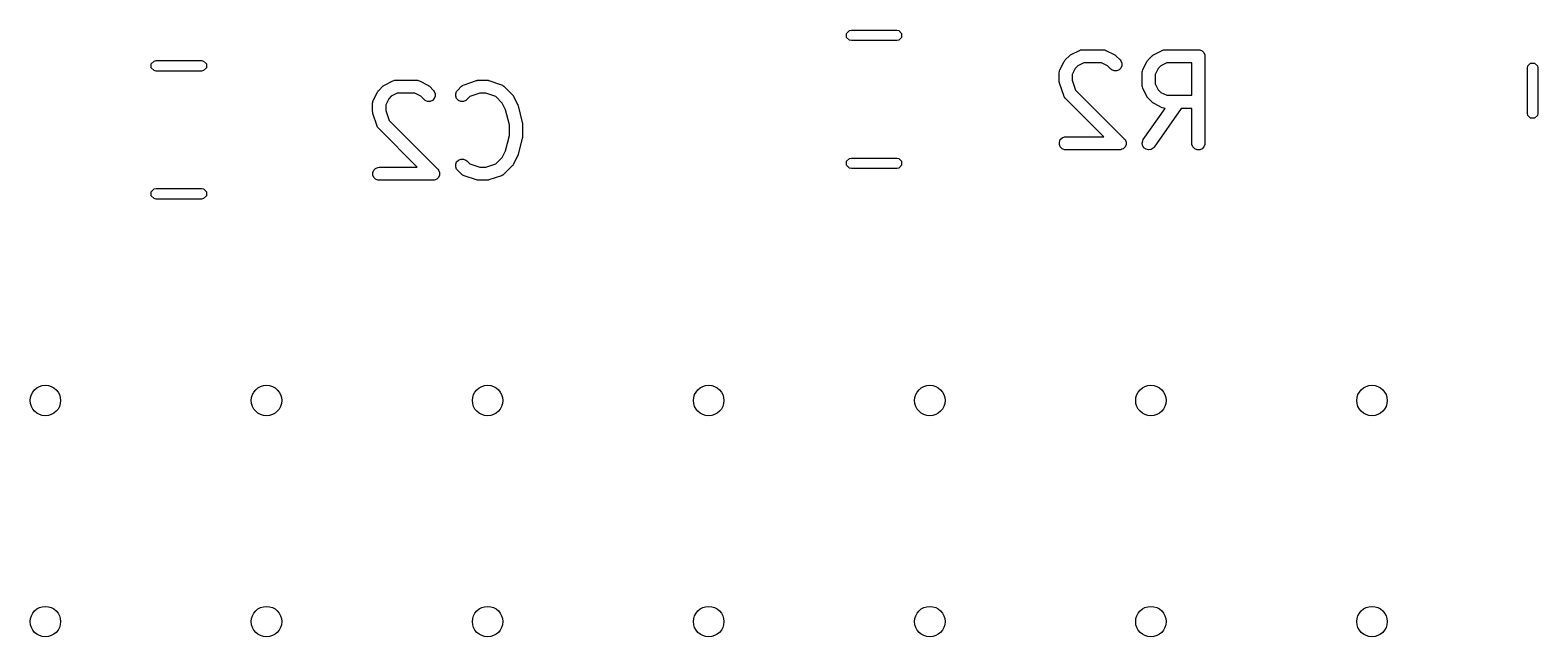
# Model space of a CAD drawing. Extents: x 0.03 to 1.98, y 0.07 to 3.6.
# Drawn here: x 0.443 to 1.125, y 2.793 to 3.068 of the extents above; entities that cross this region are included whole.
import ezdxf

# ---------------------------------------------------------------- set-up
doc = ezdxf.new("R2010")
doc.units = 0
doc.header["$MEASUREMENT"] = 0
doc.layers.add('BLACK', color=7, linetype='CONTINUOUS')

msp = doc.modelspace()

# ---------------------------------------------------------------- linework, layer by layer
at = {"layer": 'BLACK', "linetype": 'CONTINUOUS'}
for p, q in [((0.81234, 3.06606), (0.81361, 3.06734)), ((0.81234, 3.06425), (0.81234, 3.06606)), ((0.81361, 3.06298), (0.81234, 3.06425)), ((0.81361, 3.06734), (0.81452, 3.06752)), ((0.81452, 3.0628), (0.81361, 3.06298)), ((0.81452, 3.06752), (0.83509, 3.06752)), ((0.83509, 3.0628), (0.81452, 3.0628)), ((0.83509, 3.06752), (0.83599, 3.06734)), ((0.83599, 3.06298), (0.83509, 3.0628)), ((0.83599, 3.06734), (0.83727, 3.06606)), ((0.83727, 3.06425), (0.83599, 3.06298)), ((0.83727, 3.06606), (0.83727, 3.06425)), ((0.91127, 3.05405), (0.91315, 3.05593)), ((0.91315, 3.05593), (0.91338, 3.05611)), ((0.91338, 3.05611), (0.91343, 3.05617)), ((0.91343, 3.05617), (0.91352, 3.05623)), ((0.91352, 3.05623), (0.9136, 3.0563)), ((0.9136, 3.0563), (0.91367, 3.05633)), ((0.91367, 3.05633), (0.91392, 3.05648)), ((0.91392, 3.05648), (0.91767, 3.05836)), ((0.91767, 3.05836), (0.91821, 3.05856)), ((0.91821, 3.05856), (0.91831, 3.05857)), ((0.91831, 3.05857), (0.91841, 3.05861)), ((0.91841, 3.05861), (0.91899, 3.05867)), ((0.91899, 3.05867), (0.92836, 3.05867)), ((0.92836, 3.05867), (0.92894, 3.05861)), ((0.92894, 3.05861), (0.92903, 3.05857)), ((0.92903, 3.05857), (0.92914, 3.05856)), ((0.92914, 3.05856), (0.92968, 3.05836)), ((0.92968, 3.05836), (0.93343, 3.05648)), ((0.93343, 3.05648), (0.93368, 3.05633)), ((0.93368, 3.05633), (0.93375, 3.0563)), ((0.93375, 3.0563), (0.93383, 3.05623)), ((0.93383, 3.05623), (0.93392, 3.05617)), ((0.93392, 3.05617), (0.93397, 3.05611)), ((0.93397, 3.05611), (0.9342, 3.05593)), ((0.9342, 3.05593), (0.93607, 3.05405)), ((0.94877, 3.05405), (0.95064, 3.05593)), ((0.95064, 3.05593), (0.95087, 3.05611)), ((0.95087, 3.05611), (0.95092, 3.05617)), ((0.95092, 3.05617), (0.95101, 3.05623)), ((0.95101, 3.05623), (0.95109, 3.0563)), ((0.95109, 3.0563), (0.95116, 3.05633)), ((0.95116, 3.05633), (0.95141, 3.05648)), ((0.95141, 3.05648), (0.95516, 3.05836)), ((0.95516, 3.05836), (0.9557, 3.05856)), ((0.9557, 3.05856), (0.95581, 3.05857)), ((0.95581, 3.05857), (0.95591, 3.05861)), ((0.95591, 3.05861), (0.95648, 3.05867)), ((0.95648, 3.05867), (0.97148, 3.05867)), ((0.97148, 3.05867), (0.97206, 3.05861)), ((0.97206, 3.05861), (0.97312, 3.05817)), ((0.97312, 3.05817), (0.97394, 3.05736)), ((0.97394, 3.05736), (0.97438, 3.05629)), ((0.97438, 3.05629), (0.97443, 3.05572)), ((0.97443, 3.05572), (0.97443, 3.01635)), ((0.49787, 3.05228), (0.49915, 3.05356)), ((0.49787, 3.05047), (0.49787, 3.05228)), ((0.49915, 3.0492), (0.49787, 3.05047)), ((0.49915, 3.05356), (0.50005, 3.05374)), ((0.50005, 3.04902), (0.49915, 3.0492)), ((0.50005, 3.05374), (0.52062, 3.05374)), ((0.52062, 3.04902), (0.50005, 3.04902)), ((0.52062, 3.05374), (0.52152, 3.05356)), ((0.52152, 3.0492), (0.52062, 3.04902)), ((0.52152, 3.05356), (0.5228, 3.05228)), ((0.5228, 3.05047), (0.52152, 3.0492)), ((0.5228, 3.05228), (0.5228, 3.05047)), ((0.90853, 3.04822), (0.90859, 3.04879)), ((0.90853, 3.04447), (0.90853, 3.04822)), ((0.90859, 3.04879), (0.90863, 3.04889)), ((0.90863, 3.04889), (0.90864, 3.049)), ((0.90864, 3.049), (0.90885, 3.04954)), ((0.90885, 3.04954), (0.91072, 3.05329)), ((0.91072, 3.05329), (0.91088, 3.05353)), ((0.91088, 3.05353), (0.91091, 3.05361)), ((0.91091, 3.05361), (0.91097, 3.05369)), ((0.91097, 3.05369), (0.91103, 3.05378)), ((0.91103, 3.05378), (0.91109, 3.05383)), ((0.91109, 3.05383), (0.91127, 3.05405)), ((0.91579, 3.05022), (0.91444, 3.04752)), ((0.91699, 3.05141), (0.91579, 3.05022)), ((0.91968, 3.05276), (0.91699, 3.05141)), ((0.92766, 3.05276), (0.91968, 3.05276)), ((0.93036, 3.05141), (0.92766, 3.05276)), ((0.9319, 3.04988), (0.93036, 3.05141)), ((0.93234, 3.04951), (0.9319, 3.04988)), ((0.93341, 3.04907), (0.93234, 3.04951)), ((0.93456, 3.04907), (0.93341, 3.04907)), ((0.93563, 3.04951), (0.93456, 3.04907)), ((0.93644, 3.05033), (0.93563, 3.04951)), ((0.93607, 3.05405), (0.93644, 3.05361)), ((0.93644, 3.05361), (0.93688, 3.05254)), ((0.93688, 3.05139), (0.93644, 3.05033)), ((0.93688, 3.05254), (0.93688, 3.05139)), ((0.94603, 3.04822), (0.94609, 3.04879)), ((0.94603, 3.04259), (0.94603, 3.04822)), ((0.94609, 3.04879), (0.94613, 3.04889)), ((0.94613, 3.049), (0.94634, 3.04954)), ((0.94613, 3.04889), (0.94613, 3.049)), ((0.94634, 3.04954), (0.94822, 3.05329)), ((0.94822, 3.05329), (0.94837, 3.05353)), ((0.94837, 3.05353), (0.9484, 3.05361)), ((0.9484, 3.05361), (0.94847, 3.05369)), ((0.94847, 3.05369), (0.94852, 3.05378)), ((0.94852, 3.05378), (0.94858, 3.05383)), ((0.94858, 3.05383), (0.94877, 3.05405)), ((0.95328, 3.05022), (0.95194, 3.04752)), ((0.95448, 3.05141), (0.95328, 3.05022)), ((0.95718, 3.05276), (0.95448, 3.05141)), ((0.96853, 3.05276), (0.95718, 3.05276)), ((0.96853, 3.03805), (0.96853, 3.05276)), ((1.12028, 3.05044), (1.12046, 3.05135)), ((1.12028, 3.02987), (1.12028, 3.05044)), ((1.12046, 3.05135), (1.12173, 3.05263)), ((1.12173, 3.05263), (1.12354, 3.05263)), ((1.12354, 3.05263), (1.12482, 3.05135)), ((1.12482, 3.05135), (1.125, 3.05044)), ((1.125, 3.05044), (1.125, 3.02987)), ((0.60074, 3.04027), (0.60262, 3.04215)), ((0.60262, 3.04215), (0.60284, 3.04234)), ((0.60284, 3.04234), (0.6029, 3.04239)), ((0.6029, 3.04239), (0.60298, 3.04245)), ((0.60298, 3.04245), (0.60307, 3.04252)), ((0.60307, 3.04252), (0.60314, 3.04255)), ((0.60314, 3.04255), (0.60339, 3.0427)), ((0.60339, 3.0427), (0.60713, 3.04458)), ((0.60713, 3.04458), (0.60768, 3.04478)), ((0.60768, 3.04478), (0.60778, 3.04479)), ((0.60778, 3.04479), (0.60788, 3.04483)), ((0.60788, 3.04483), (0.60846, 3.04489)), ((0.60846, 3.04489), (0.61783, 3.04489)), ((0.61783, 3.04489), (0.61841, 3.04483)), ((0.61841, 3.04483), (0.6185, 3.04479)), ((0.6185, 3.04479), (0.61861, 3.04478)), ((0.61861, 3.04478), (0.61915, 3.04458)), ((0.61915, 3.04458), (0.6229, 3.0427)), ((0.6229, 3.0427), (0.62315, 3.04255)), ((0.62315, 3.04255), (0.62322, 3.04252)), ((0.62322, 3.04252), (0.6233, 3.04245)), ((0.6233, 3.04245), (0.62339, 3.04239)), ((0.62339, 3.04239), (0.62344, 3.04234)), ((0.62344, 3.04234), (0.62367, 3.04215)), ((0.62367, 3.04215), (0.62554, 3.04027)), ((0.63636, 3.04027), (0.63824, 3.04215)), ((0.63824, 3.04215), (0.63869, 3.04252)), ((0.63869, 3.04252), (0.63878, 3.04256)), ((0.63878, 3.04256), (0.63886, 3.04263)), ((0.63886, 3.04263), (0.63939, 3.04286)), ((0.63939, 3.04286), (0.64502, 3.04474)), ((0.64502, 3.04474), (0.6453, 3.0448)), ((0.6453, 3.0448), (0.64537, 3.04483)), ((0.64537, 3.04483), (0.64548, 3.04484)), ((0.64548, 3.04484), (0.64558, 3.04487)), ((0.64558, 3.04487), (0.64566, 3.04486)), ((0.64566, 3.04486), (0.64595, 3.04489)), ((0.64595, 3.04489), (0.6497, 3.04489)), ((0.6497, 3.04489), (0.64999, 3.04486)), ((0.64999, 3.04486), (0.65007, 3.04487)), ((0.65007, 3.04487), (0.65017, 3.04484)), ((0.65017, 3.04484), (0.65028, 3.04483)), ((0.65028, 3.04483), (0.65035, 3.0448)), ((0.65035, 3.0448), (0.65063, 3.04474)), ((0.65063, 3.04474), (0.65626, 3.04286)), ((0.65626, 3.04286), (0.65679, 3.04263)), ((0.65679, 3.04263), (0.65687, 3.04256)), ((0.65687, 3.04256), (0.65696, 3.04252)), ((0.65696, 3.04252), (0.65741, 3.04215)), ((0.65741, 3.04215), (0.66116, 3.0384)), ((0.90856, 3.04418), (0.90853, 3.04447)), ((0.90856, 3.0441), (0.90856, 3.04418)), ((0.90858, 3.044), (0.90856, 3.0441)), ((0.90859, 3.04389), (0.90858, 3.044)), ((0.90862, 3.04382), (0.90859, 3.04389)), ((0.90869, 3.04353), (0.90862, 3.04382)), ((0.91056, 3.03791), (0.90869, 3.04353)), ((0.91444, 3.04752), (0.91444, 3.04495)), ((0.91444, 3.04495), (0.91594, 3.04044)), ((0.94609, 3.04202), (0.94603, 3.04259)), ((0.94613, 3.04192), (0.94609, 3.04202)), ((0.94613, 3.04181), (0.94613, 3.04192)), ((0.94634, 3.04127), (0.94613, 3.04181)), ((0.94822, 3.03752), (0.94634, 3.04127)), ((0.95194, 3.04752), (0.95194, 3.04329)), ((0.95194, 3.04329), (0.95328, 3.04059)), ((0.598, 3.03444), (0.59806, 3.03501)), ((0.598, 3.03069), (0.598, 3.03444)), ((0.59806, 3.03501), (0.5981, 3.03511)), ((0.5981, 3.03511), (0.59811, 3.03522)), ((0.59811, 3.03522), (0.59832, 3.03576)), ((0.59832, 3.03576), (0.60019, 3.03951)), ((0.60019, 3.03951), (0.60035, 3.03976)), ((0.60035, 3.03976), (0.60038, 3.03983)), ((0.60038, 3.03983), (0.60044, 3.03991)), ((0.60044, 3.03991), (0.6005, 3.04)), ((0.6005, 3.04), (0.60056, 3.04005)), ((0.60056, 3.04005), (0.60074, 3.04027)), ((0.60526, 3.03644), (0.60391, 3.03374)), ((0.60645, 3.03763), (0.60526, 3.03644)), ((0.60915, 3.03898), (0.60645, 3.03763)), ((0.61713, 3.03898), (0.60915, 3.03898)), ((0.61983, 3.03763), (0.61713, 3.03898)), ((0.62137, 3.0361), (0.61983, 3.03763)), ((0.62181, 3.03573), (0.62137, 3.0361)), ((0.62288, 3.03529), (0.62181, 3.03573)), ((0.62403, 3.03529), (0.62288, 3.03529)), ((0.62509, 3.03573), (0.62403, 3.03529)), ((0.62591, 3.03655), (0.62509, 3.03573)), ((0.62554, 3.04027), (0.62591, 3.03983)), ((0.62591, 3.03983), (0.62635, 3.03876)), ((0.62635, 3.03761), (0.62591, 3.03655)), ((0.62635, 3.03876), (0.62635, 3.03761)), ((0.63556, 3.03876), (0.636, 3.03983)), ((0.63556, 3.03761), (0.63556, 3.03876)), ((0.636, 3.03655), (0.63556, 3.03761)), ((0.636, 3.03983), (0.63636, 3.04027)), ((0.63681, 3.03573), (0.636, 3.03655)), ((0.63788, 3.03529), (0.63681, 3.03573)), ((0.63903, 3.03529), (0.63788, 3.03529)), ((0.64009, 3.03573), (0.63903, 3.03529)), ((0.64054, 3.0361), (0.64009, 3.03573)), ((0.64192, 3.03748), (0.64054, 3.0361)), ((0.64643, 3.03898), (0.64192, 3.03748)), ((0.64922, 3.03898), (0.64643, 3.03898)), ((0.65373, 3.03748), (0.64922, 3.03898)), ((0.65665, 3.03456), (0.65373, 3.03748)), ((0.65816, 3.03153), (0.65665, 3.03456)), ((0.66116, 3.0384), (0.66135, 3.03817)), ((0.66135, 3.03817), (0.66141, 3.03812)), ((0.66141, 3.03812), (0.66146, 3.03803)), ((0.66146, 3.03803), (0.66153, 3.03795)), ((0.66153, 3.03795), (0.66156, 3.03788)), ((0.66156, 3.03788), (0.66171, 3.03763)), ((0.66171, 3.03763), (0.66359, 3.03388)), ((0.9108, 3.03738), (0.91056, 3.03791)), ((0.91087, 3.0373), (0.9108, 3.03738)), ((0.91091, 3.0372), (0.91087, 3.0373)), ((0.91127, 3.03675), (0.91091, 3.0372)), ((0.92873, 3.0193), (0.91127, 3.03675)), ((0.91594, 3.04044), (0.93795, 3.01843)), ((0.94837, 3.03727), (0.94822, 3.03752)), ((0.9484, 3.0372), (0.94837, 3.03727)), ((0.94847, 3.03712), (0.9484, 3.0372)), ((0.94852, 3.03703), (0.94847, 3.03712)), ((0.94858, 3.03698), (0.94852, 3.03703)), ((0.94877, 3.03675), (0.94858, 3.03698)), ((0.95064, 3.03488), (0.94877, 3.03675)), ((0.95087, 3.03469), (0.95064, 3.03488)), ((0.95092, 3.03464), (0.95087, 3.03469)), ((0.95101, 3.03458), (0.95092, 3.03464)), ((0.95109, 3.03451), (0.95101, 3.03458)), ((0.95116, 3.03448), (0.95109, 3.03451)), ((0.95141, 3.03433), (0.95116, 3.03448)), ((0.95328, 3.04059), (0.95448, 3.03939)), ((0.95448, 3.03939), (0.95718, 3.03805)), ((0.95718, 3.03805), (0.96853, 3.03805)), ((0.59803, 3.0304), (0.598, 3.03069)), ((0.59803, 3.03032), (0.59803, 3.0304)), ((0.59805, 3.03022), (0.59803, 3.03032)), ((0.59806, 3.03011), (0.59805, 3.03022)), ((0.59809, 3.03004), (0.59806, 3.03011)), ((0.59815, 3.02975), (0.59809, 3.03004)), ((0.60003, 3.02413), (0.59815, 3.02975)), ((0.60391, 3.03374), (0.60391, 3.03117)), ((0.60391, 3.03117), (0.60541, 3.02666)), ((0.65987, 3.0247), (0.65816, 3.03153)), ((0.66359, 3.03388), (0.66361, 3.03384)), ((0.66361, 3.03384), (0.66362, 3.03382)), ((0.66362, 3.03382), (0.6637, 3.03358)), ((0.6637, 3.03358), (0.6638, 3.03334)), ((0.6638, 3.03334), (0.6638, 3.03332)), ((0.6638, 3.03332), (0.66381, 3.03328)), ((0.66381, 3.03328), (0.66569, 3.02578)), ((0.94656, 3.01804), (0.95644, 3.03214)), ((0.96364, 3.03214), (0.9514, 3.01465)), ((0.95516, 3.03245), (0.95141, 3.03433)), ((0.9557, 3.03225), (0.95516, 3.03245)), ((0.95581, 3.03224), (0.9557, 3.03225)), ((0.95591, 3.0322), (0.95581, 3.03224)), ((0.95644, 3.03214), (0.95591, 3.0322)), ((0.96853, 3.03214), (0.96364, 3.03214)), ((0.96853, 3.01635), (0.96853, 3.03214)), ((1.12046, 3.02897), (1.12028, 3.02987)), ((1.12173, 3.02769), (1.12046, 3.02897)), ((1.12354, 3.02769), (1.12173, 3.02769)), ((1.12482, 3.02897), (1.12354, 3.02769)), ((1.125, 3.02987), (1.12482, 3.02897)), ((0.60027, 3.0236), (0.60003, 3.02413)), ((0.60034, 3.02352), (0.60027, 3.0236)), ((0.60038, 3.02342), (0.60034, 3.02352)), ((0.60074, 3.02298), (0.60038, 3.02342)), ((0.6182, 3.00552), (0.60074, 3.02298)), ((0.60541, 3.02666), (0.62742, 3.00465)), ((0.65987, 3.0198), (0.65987, 3.0247)), ((0.66569, 3.02578), (0.6657, 3.02568)), ((0.6657, 3.02568), (0.66572, 3.02564)), ((0.66572, 3.02564), (0.66574, 3.02542)), ((0.66574, 3.02542), (0.66577, 3.02521)), ((0.66577, 3.02521), (0.66577, 3.02516)), ((0.66577, 3.02516), (0.66578, 3.02506)), ((0.66578, 3.02506), (0.66578, 3.01944)), ((0.65816, 3.01297), (0.65987, 3.0198)), ((0.66569, 3.01872), (0.66381, 3.01122)), ((0.6657, 3.01882), (0.66569, 3.01872)), ((0.66572, 3.01886), (0.6657, 3.01882)), ((0.66574, 3.01908), (0.66572, 3.01886)), ((0.66577, 3.0193), (0.66574, 3.01908)), ((0.66578, 3.01944), (0.66577, 3.01934)), ((0.66577, 3.01934), (0.66577, 3.0193)), ((0.90859, 3.01692), (0.90903, 3.01799)), ((0.90859, 3.01577), (0.90859, 3.01692)), ((0.90903, 3.01471), (0.90859, 3.01577)), ((0.90903, 3.01799), (0.90985, 3.0188)), ((0.90985, 3.01389), (0.90903, 3.01471)), ((0.90985, 3.0188), (0.91091, 3.01924)), ((0.91091, 3.01924), (0.91149, 3.0193)), ((0.91149, 3.0193), (0.92873, 3.0193)), ((0.93831, 3.01471), (0.9375, 3.01389)), ((0.93795, 3.01843), (0.93831, 3.01799)), ((0.93831, 3.01799), (0.93876, 3.01692)), ((0.93876, 3.01577), (0.93831, 3.01471)), ((0.93876, 3.01692), (0.93876, 3.01577)), ((0.94603, 3.01641), (0.94628, 3.01753)), ((0.94623, 3.01528), (0.94603, 3.01641)), ((0.94685, 3.0143), (0.94623, 3.01528)), ((0.94628, 3.01753), (0.94656, 3.01804)), ((0.94779, 3.01364), (0.94685, 3.0143)), ((0.95103, 3.01421), (0.95005, 3.01359)), ((0.9514, 3.01465), (0.95103, 3.01421)), ((0.96858, 3.01577), (0.96853, 3.01635)), ((0.96902, 3.01471), (0.96858, 3.01577)), ((0.96984, 3.01389), (0.96902, 3.01471)), ((0.97394, 3.01471), (0.97312, 3.01389)), ((0.97438, 3.01577), (0.97394, 3.01471)), ((0.97443, 3.01635), (0.97438, 3.01577)), ((0.63556, 3.00689), (0.636, 3.00796)), ((0.636, 3.00796), (0.63681, 3.00877)), ((0.63681, 3.00877), (0.63788, 3.00921)), ((0.63788, 3.00921), (0.63903, 3.00921)), ((0.63903, 3.00921), (0.64009, 3.00877)), ((0.64009, 3.00877), (0.64054, 3.0084)), ((0.64054, 3.0084), (0.64192, 3.00702)), ((0.65373, 3.00702), (0.65665, 3.00994)), ((0.65665, 3.00994), (0.65816, 3.01297)), ((0.66359, 3.01062), (0.66171, 3.00687)), ((0.66361, 3.01066), (0.66359, 3.01062)), ((0.66362, 3.01068), (0.66361, 3.01066)), ((0.6637, 3.01092), (0.66362, 3.01068)), ((0.6638, 3.01116), (0.6637, 3.01092)), ((0.66381, 3.01122), (0.6638, 3.01118)), ((0.6638, 3.01118), (0.6638, 3.01116)), ((0.81234, 3.00819), (0.81361, 3.00947)), ((0.81234, 3.00638), (0.81234, 3.00819)), ((0.81361, 3.00947), (0.81452, 3.00965)), ((0.81452, 3.00965), (0.83509, 3.00965)), ((0.83509, 3.00965), (0.83599, 3.00947)), ((0.83599, 3.00947), (0.83727, 3.00819)), ((0.83727, 3.00819), (0.83727, 3.00638)), ((0.91091, 3.01345), (0.90985, 3.01389)), ((0.91149, 3.01339), (0.91091, 3.01345)), ((0.93586, 3.01339), (0.91149, 3.01339)), ((0.93644, 3.01345), (0.93586, 3.01339)), ((0.9369, 3.01364), (0.93644, 3.01345)), ((0.9375, 3.01389), (0.9369, 3.01364)), ((0.94892, 3.01339), (0.94779, 3.01364)), ((0.95005, 3.01359), (0.94892, 3.01339)), ((0.9709, 3.01345), (0.96984, 3.01389)), ((0.97206, 3.01345), (0.9709, 3.01345)), ((0.97312, 3.01389), (0.97206, 3.01345)), ((0.59806, 3.00314), (0.5985, 3.00421)), ((0.59806, 3.00199), (0.59806, 3.00314)), ((0.5985, 3.00093), (0.59806, 3.00199)), ((0.5985, 3.00421), (0.59932, 3.00502)), ((0.59932, 3.00011), (0.5985, 3.00093)), ((0.59932, 3.00502), (0.60038, 3.00546)), ((0.60038, 3.00546), (0.60096, 3.00552)), ((0.60096, 3.00552), (0.6182, 3.00552)), ((0.62778, 3.00093), (0.62697, 3.00011)), ((0.62742, 3.00465), (0.62778, 3.00421)), ((0.62778, 3.00421), (0.62822, 3.00314)), ((0.62822, 3.00199), (0.62778, 3.00093)), ((0.62822, 3.00314), (0.62822, 3.00199)), ((0.63556, 3.00574), (0.63556, 3.00689)), ((0.636, 3.00468), (0.63556, 3.00574)), ((0.63636, 3.00423), (0.636, 3.00468)), ((0.63824, 3.00235), (0.63636, 3.00423)), ((0.63869, 3.00199), (0.63824, 3.00235)), ((0.63878, 3.00195), (0.63869, 3.00199)), ((0.63886, 3.00188), (0.63878, 3.00195)), ((0.63939, 3.00164), (0.63886, 3.00188)), ((0.64502, 2.99976), (0.63939, 3.00164)), ((0.64192, 3.00702), (0.64643, 3.00552)), ((0.64643, 3.00552), (0.64922, 3.00552)), ((0.64922, 3.00552), (0.65373, 3.00702)), ((0.65626, 3.00164), (0.65063, 2.99976)), ((0.65679, 3.00188), (0.65626, 3.00164)), ((0.65687, 3.00195), (0.65679, 3.00188)), ((0.65696, 3.00199), (0.65687, 3.00195)), ((0.65741, 3.00235), (0.65696, 3.00199)), ((0.66116, 3.0061), (0.65741, 3.00235)), ((0.66135, 3.00633), (0.66116, 3.0061)), ((0.66141, 3.00638), (0.66135, 3.00633)), ((0.66146, 3.00647), (0.66141, 3.00638)), ((0.66153, 3.00655), (0.66146, 3.00647)), ((0.66156, 3.00662), (0.66153, 3.00655)), ((0.66171, 3.00687), (0.66156, 3.00662)), ((0.81361, 3.0051), (0.81234, 3.00638)), ((0.81452, 3.00492), (0.81361, 3.0051)), ((0.83509, 3.00492), (0.81452, 3.00492)), ((0.83599, 3.0051), (0.83509, 3.00492)), ((0.83727, 3.00638), (0.83599, 3.0051)), ((0.49787, 2.99441), (0.49915, 2.99569)), ((0.49787, 2.9926), (0.49787, 2.99441)), ((0.49915, 2.99569), (0.50005, 2.99587)), ((0.50005, 2.99587), (0.52062, 2.99587)), ((0.52062, 2.99587), (0.52152, 2.99569)), ((0.52152, 2.99569), (0.5228, 2.99441)), ((0.5228, 2.99441), (0.5228, 2.9926)), ((0.60038, 2.99967), (0.59932, 3.00011)), ((0.60096, 2.99961), (0.60038, 2.99967)), ((0.62533, 2.99961), (0.60096, 2.99961)), ((0.6259, 2.99967), (0.62533, 2.99961)), ((0.62622, 2.9998), (0.6259, 2.99967)), ((0.62697, 3.00011), (0.62622, 2.9998)), ((0.6453, 2.9997), (0.64502, 2.99976)), ((0.64537, 2.99967), (0.6453, 2.9997)), ((0.64548, 2.99966), (0.64537, 2.99967)), ((0.64558, 2.99964), (0.64548, 2.99966)), ((0.64566, 2.99964), (0.64558, 2.99964)), ((0.64595, 2.99961), (0.64566, 2.99964)), ((0.6497, 2.99961), (0.64595, 2.99961)), ((0.64999, 2.99964), (0.6497, 2.99961)), ((0.65007, 2.99964), (0.64999, 2.99964)), ((0.65017, 2.99966), (0.65007, 2.99964)), ((0.65028, 2.99967), (0.65017, 2.99966)), ((0.65035, 2.9997), (0.65028, 2.99967)), ((0.65063, 2.99976), (0.65035, 2.9997)), ((0.49915, 2.99132), (0.49787, 2.9926)), ((0.50005, 2.99114), (0.49915, 2.99132)), ((0.52062, 2.99114), (0.50005, 2.99114)), ((0.52152, 2.99132), (0.52062, 2.99114)), ((0.5228, 2.9926), (0.52152, 2.99132))]:
    msp.add_line(p, q, dxfattribs=at)
at = {"layer": 'BLACK'}
for centre in [(0.45, 2.9), (0.55, 2.9), (0.65, 2.9), (0.75, 2.9), (0.85, 2.9), (0.95, 2.9), (1.05, 2.9), (0.45, 2.8), (0.55, 2.8), (0.65, 2.8), (0.75, 2.8), (0.85, 2.8), (0.95, 2.8), (1.05, 2.8)]:
    msp.add_circle(centre, 0.00689, dxfattribs=at)

doc.saveas('drawing.dxf')
